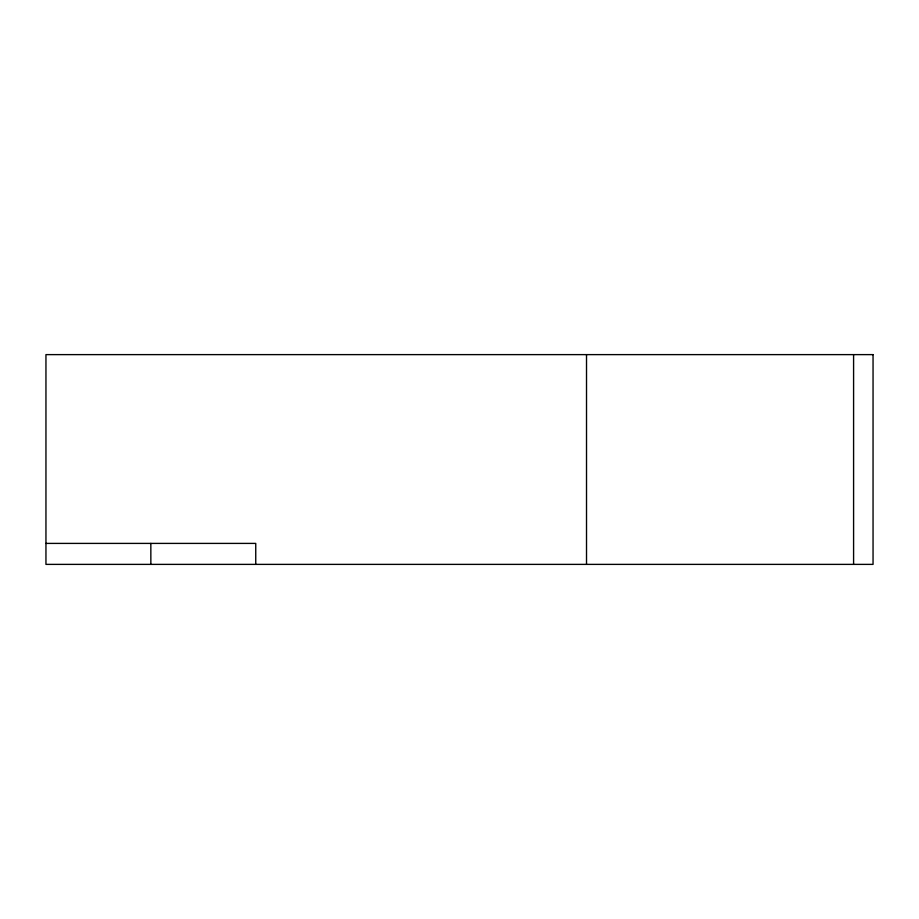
<?xml version="1.0" encoding="UTF-8"?>
<svg xmlns="http://www.w3.org/2000/svg" width="919" height="919" viewBox="0 0 919 919"><rect width="100%" height="100%" fill="white"/><g stroke="black" fill="none" stroke-linecap="round" stroke-linejoin="round"><path stroke-width="1.38" d="M45.95 543.405L255.746 543.405L255.746 564.381M853.59 354.619L853.59 564.381M586.517 354.619L586.517 564.381M150.842 543.405L150.854 564.381M873.05 354.619L45.95 354.619L45.95 564.381L873.05 564.381L873.05 354.619"/></g></svg>
